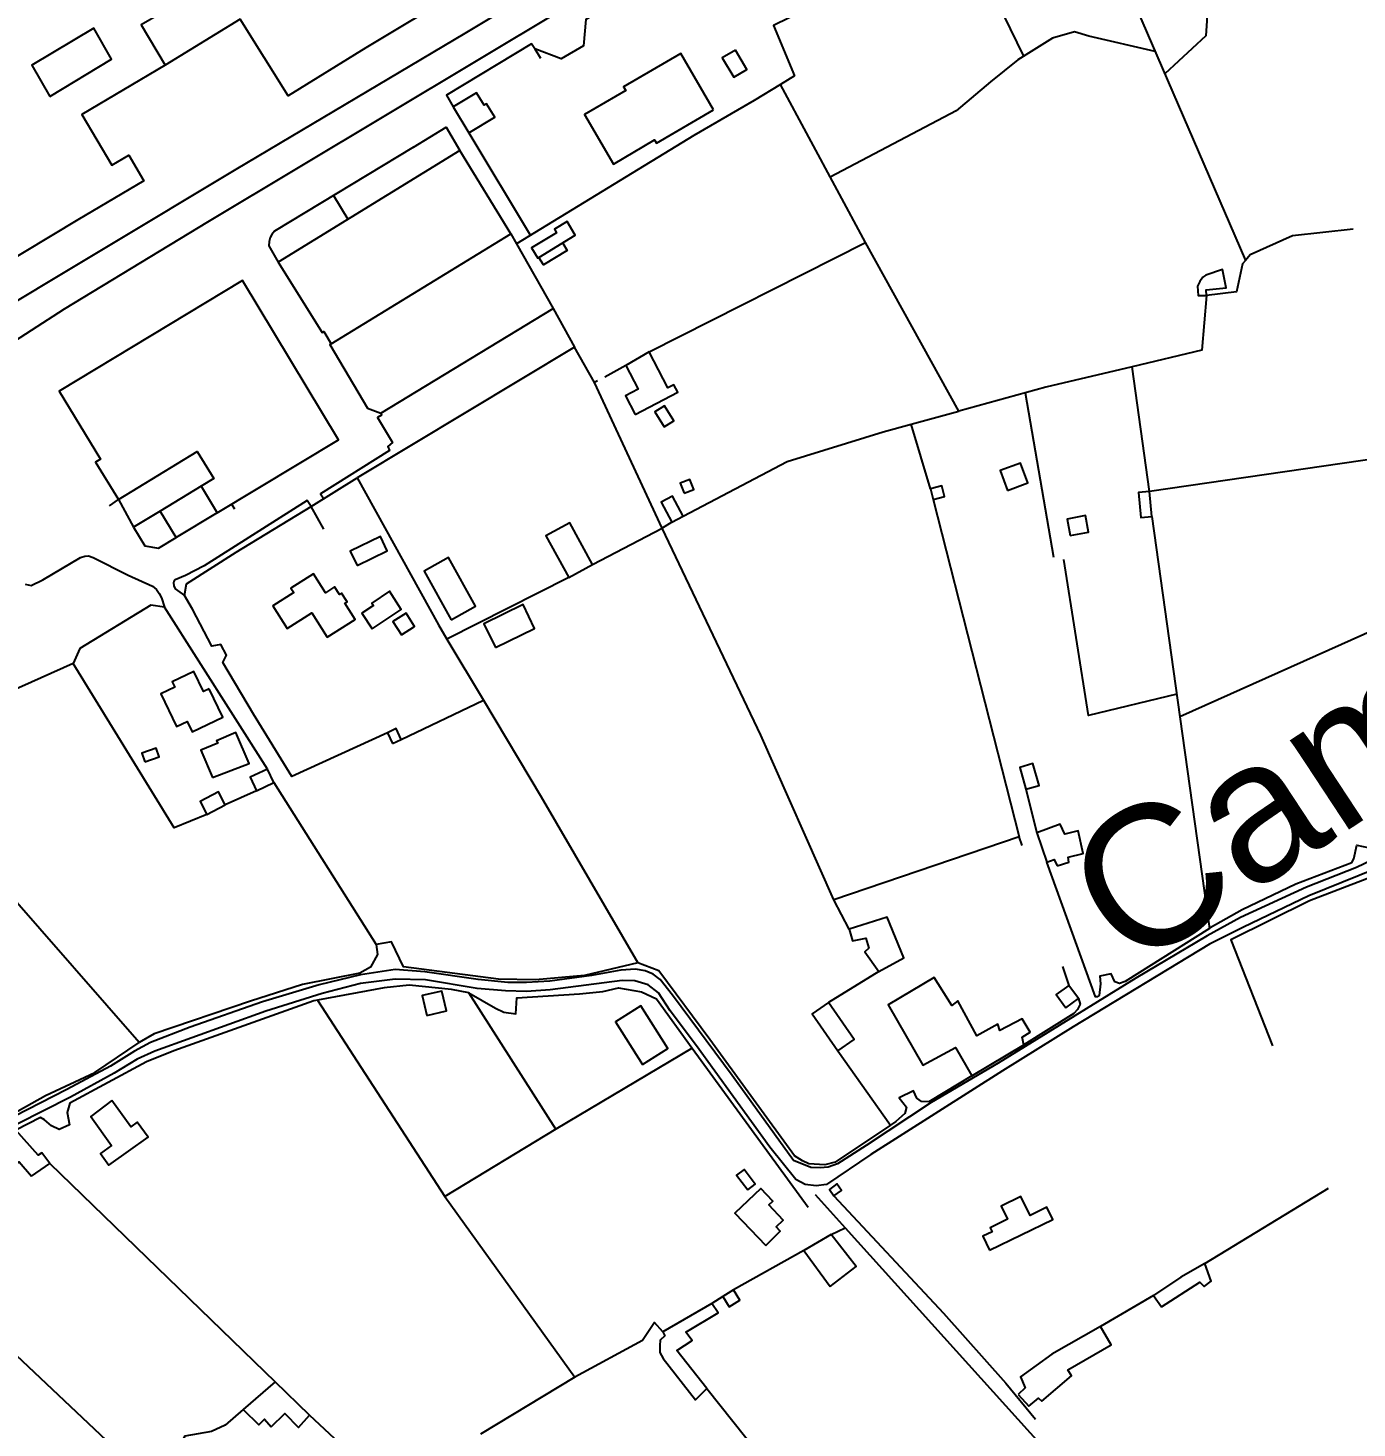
# Model space of a CAD drawing. Header units: millimetres. Extents: x 487814 to 495125, y 4392873 to 4398925.
# Drawn here: x 493484.1 to 493859.3, y 4397325.6 to 4397720.8 of the extents above; entities that cross this region are included whole.
import ezdxf

# ---------------------------------------------------------------- set-up
doc = ezdxf.new("R2010")
doc.units = ezdxf.units.MM
doc.layers.add('Cartografia_Base', color=8, linetype='Continuous')
doc.layers.add('Texto_Cartografia_Territorial', color=7, linetype='Continuous')
doc.styles.get("Standard").update_dxf_attribs({"font": 'arial.ttf'})

msp = doc.modelspace()

# ---------------------------------------------------------------- linework, layer by layer
at = {"layer": 'Cartografia_Base'}
for p, q in [((493795, 4397731.02, 112.61), (493827.81, 4397655.21, 109.58)), ((493700.49, 4397707.29, 114.32), (493696.52, 4397704.87, 113.18)), ((493720.52, 4397660.27, 111.85), (493696.52, 4397704.87, 113.18)), ((493608.57, 4397691.25, 114.32), (493625.92, 4397662.24, 114.32)), ((493570.34, 4397673.51, 114.69), (493574.36, 4397666.81, 114.69)), ((493620.39, 4397662.71, 116.22), (493622.01, 4397659.83, 111.4)), ((493622.01, 4397659.83, 111.4), (493632.3, 4397641.58, 114.1)), ((493659.48, 4397629.35, 112.54), (493720.52, 4397660.27, 111.85)), ((493746.88, 4397612.67, 110.75), (493720.52, 4397660.27, 111.85)), ((493632.3, 4397641.58, 114.1), (493638.41, 4397630.74, 112.12)), ((493638.41, 4397630.74, 112.12), (493577.03, 4397593.84, 113.94)), ((493644.04, 4397620.77, 112.02), (493638.41, 4397630.74, 112.12)), ((493652.82, 4397625.52, 112.54), (493646.91, 4397622.21, 112.61)), ((493644.9, 4397621.2, 112.2), (493644.04, 4397620.77, 112.02)), ((493663.12, 4397579.6, 111.17), (493644.04, 4397620.77, 112.02)), ((493765.58, 4397617.78, 109.65), (493773.59, 4397571.37, 107.83)), ((493733.45, 4397609, 110.75), (493746.88, 4397612.67, 110.75)), ((493738.87, 4397590.72, 110.18), (493733.45, 4397609, 110.75)), ((493564.03, 4397585.7, 113.94), (493577.03, 4397593.84, 113.94)), ((493532.95, 4397591.42, 119.59), (493521.4, 4397584.36, 117.76)), ((493541.52, 4397586.34, 113.03), (493542.34, 4397585.02, 113.03)), ((493567.6, 4397579.32, 113.74), (493564.03, 4397585.7, 113.94)), ((493739.64, 4397587.71, 110.18), (493763.91, 4397492.48, 108.85)), ((493537.47, 4397583.9, 112.97), (493525.93, 4397576.94, 118.62)), ((493665.84, 4397581.27, 111.85), (493663.12, 4397579.6, 111.17)), ((493801.42, 4397582.9, 110.18), (493809.28, 4397526.37, 107.4)), ((493643.48, 4397569.36, 111.66), (493663.12, 4397579.6, 111.17)), ((493636.76, 4397565.67, 112.2), (493602.34, 4397548.27, 112.63)), ((493526.32, 4397561.99, 111.98), (493528.26, 4397560.6, 113.94)), ((493602.34, 4397548.27, 112.63), (493612.67, 4397531.03, 112)), ((493589.46, 4397519.97, 112.88), (493612.67, 4397531.03, 112)), ((493548.58, 4397505.48, 110.15), (493539.77, 4397501.47, 110.79)), ((493553.48, 4397507.8, 110.45), (493582.39, 4397462.11, 109.04)), ((493765.84, 4397505.9, 108.09), (493768.86, 4397493.63, 108.44)), ((493763.91, 4397492.48, 108.85), (493711.62, 4397474.66, 110.49)), ((493764.72, 4397490.04, 108.87), (493763.91, 4397492.48, 108.85)), ((493515.43, 4397434.37, 109.77), (493478.29, 4397476.95, 110.64)), ((493715.88, 4397466.38, 110.15), (493711.62, 4397474.66, 110.49)), ((493724.34, 4397454.41, 110.98), (493710.12, 4397445.68, 111.36)), ((493776.15, 4397455.87, 109.12), (493777.95, 4397450.51, 109.16)), ((493671.57, 4397432.82, 108.04), (493704.31, 4397387.87, 109.63)), ((493712.75, 4397432.02, 110.87), (493727.56, 4397411.1, 110.75)), ((493633.12, 4397409.89, 108.08), (493601.78, 4397390.93, 107.45)), ((493490.22, 4397400.25, 109.27), (493553.85, 4397338.59, 109.54)), ((493601.78, 4397390.93, 107.45), (493638.42, 4397339.94, 106.99)), ((493706.33, 4397391.49, 109.07), (493714.83, 4397382.12, 109.03)), ((493816.3, 4397371.97, 106.58), (493851.28, 4397393.3, 105.17)), ((493710.88, 4397380.16, 110.45), (493714.83, 4397382.12, 109.03)), ((493714.83, 4397382.12, 109.03), (493793.88, 4397294.5, 104.61)), ((493703.09, 4397375.68, 110.41), (493683.27, 4397364.53, 109.77)), ((493801.84, 4397363, 106.39), (493786.87, 4397354.26, 107.45)), ((493680.29, 4397362.65, 109.77), (493677.16, 4397360.72, 109.8)), ((493638.42, 4397339.94, 106.99), (493611.79, 4397323.84, 106.65)), ((493675.73, 4397336.72, 108.4), (493690.37, 4397318.23, 108.59))]:
    msp.add_line(p, q, dxfattribs=at)
for points in [[(493810.99, 4397829.27, 114.44), (493819.66, 4397816.1, 114.13), (493818.72, 4397750.08, 111.97), (493816.64, 4397718.56, 111.21), (493805.02, 4397707.87, 111.21)], [(493684.28, 4397782.31, 114.53), (493686.13, 4397779.2, 114.4), (493579.43, 4397715.22, 114.4), (493557.48, 4397701.65, 117.77), (493544.01, 4397723.3, 115.26)], [(493700.79, 4397775.27, 114.7), (493607.38, 4397719.3, 115), (493542.74, 4397680.86, 114.98), (493392.78, 4397590.85, 113.83), (493388, 4397584.96, 112.42), (493370.7, 4397567.31, 112.45), (493350.97, 4397548.11, 112.45), (493338.49, 4397534.98, 112.45), (493334.56, 4397531.14, 111.84), (493331.36, 4397527.51, 111.84), (493330.88, 4397526.55, 111.84), (493319.39, 4397512.93, 111.26), (493312.33, 4397503.88, 111.27), (493307.45, 4397495.92, 110.97), (493303.44, 4397489.99, 110.97), (493292.87, 4397472.1, 110.88), (493283.32, 4397457.46, 110.67), (493266.11, 4397426.95, 109.86)], [(493544.01, 4397723.3, 115.26), (493522.8, 4397710.36, 116.16), (493499.24, 4397696.43, 116.16), (493507.72, 4397682.07, 116.16), (493512.51, 4397684.9, 115.81), (493516.77, 4397677.7, 115), (493498.11, 4397666.67, 115), (493452.12, 4397638.97, 115), (493438.18, 4397663.22, 118.03), (493384.85, 4397753.24, 119.03)], [(493765.23, 4397712.88, 111.29), (493748.22, 4397747.88, 113.21), (493694.51, 4397721.55, 111.81), (493700.49, 4397707.29, 111.11)], [(493679.76, 4397746.03, 113.32), (493641.55, 4397723.24, 113.32), (493640.91, 4397715.75, 114.51), (493634.64, 4397712.09, 114.51), (493627.21, 4397714.93, 114.51), (493628.79, 4397712.31, 114.42)], [(493294.3, 4397441.96, 110.39), (493305.77, 4397462.03, 110.39), (493318.85, 4397478.39, 110.62), (493330.98, 4397492.78, 110.62), (493346.73, 4397510.4, 110.81), (493365.53, 4397531.26, 111.25), (493386.91, 4397554.2, 111.84), (493403.82, 4397571, 112.29), (493413.07, 4397579.91, 112.43), (493420.37, 4397586.72, 112.69), (493432.22, 4397597.1, 113.23), (493448.02, 4397609.78, 113.39), (493467.86, 4397624.28, 113.87), (493475.65, 4397629.52, 113.96), (493494.35, 4397641.5, 114.14), (493534.8, 4397666.08, 114.82), (493660.91, 4397741.77, 113.75)], [(493521.58, 4397724.92, 115.35), (493516.01, 4397721.71, 115.45), (493522.8, 4397710.36, 115.45)], [(493490.19, 4397701.44, 114.91), (493507.65, 4397711.97, 115.36), (493502.68, 4397720.76, 115.21), (493485.13, 4397710.32, 115.45), (493490.19, 4397701.44, 114.91)], [(493802.31, 4397714.15, 112.69), (493783.63, 4397718.54, 113.18), (493779.54, 4397719.72, 113.22), (493773.3, 4397717.94, 113.41), (493763.54, 4397711.82, 113.3), (493755.8, 4397705.58, 113.15), (493746.1, 4397697.41, 112.61), (493710.6, 4397678.72, 111.93)], [(493627.21, 4397714.93, 114.51), (493626.21, 4397716.38, 114.51), (493602.26, 4397701.82, 114.09), (493604.14, 4397698.58, 114.09)], [(493677.65, 4397697.74, 111.5), (493668.35, 4397713.63, 112.37), (493652.24, 4397704.2, 112.74), (493652.82, 4397703.2, 112.69), (493641.19, 4397696.39, 112.96), (493649.38, 4397682.41, 112.23), (493661, 4397689.21, 111.94), (493661.54, 4397688.31, 111.89), (493677.65, 4397697.74, 111.5)], [(493683.83, 4397714.55, 111.89), (493680.08, 4397712.39, 111.94), (493683.35, 4397706.92, 111.64), (493687.02, 4397709.13, 111.59), (493683.83, 4397714.55, 111.89)], [(493696.52, 4397704.87, 113.18), (493689.07, 4397700.35, 114.32), (493672.08, 4397690.44, 113.66), (493622.01, 4397659.83, 111.4)], [(493608.57, 4397691.25, 114.23), (493615.85, 4397695.64, 113.68), (493613.56, 4397699.43, 113.92), (493612.82, 4397698.98, 113.98), (493610.69, 4397702.54, 113.92), (493604.14, 4397698.58, 114.43), (493608.57, 4397691.25, 114.23)], [(493592.94, 4397687.19, 115.51), (493602.12, 4397692.85, 115.61), (493606.02, 4397686.19, 115.06)], [(493592.94, 4397687.19, 115.51), (493553.67, 4397663.42, 115.51), (493552.91, 4397662.55, 115.32), (493552.41, 4397661.62, 115.14), (493552.12, 4397660.51, 114.95), (493552.1, 4397659.31, 114.75), (493554.74, 4397654.69, 114.62)], [(493569.69, 4397631.68, 114.18), (493620.39, 4397662.71, 112.6), (493606.02, 4397686.19, 114.36), (493554.74, 4397654.69, 114.91), (493567.13, 4397634.83, 114.27), (493567.55, 4397635.11, 114.29), (493569.69, 4397631.68, 114.18)], [(493628.31, 4397656, 111.98), (493638.59, 4397662.34, 111.93), (493636.3, 4397666.15, 112.14), (493632.68, 4397663.97, 112.17), (493633.26, 4397662.99, 112.11), (493626.24, 4397658.77, 112.16), (493628.02, 4397655.83, 111.98), (493628.31, 4397656, 111.98)], [(493858.2, 4397664.05, 110.6), (493841.12, 4397662.14, 111.06), (493829.13, 4397656.8, 111.06), (493827.81, 4397655.21, 109.58)], [(493635.04, 4397660.05, 114.18), (493636.29, 4397657.96, 114.18), (493629.57, 4397653.92, 114.18), (493628.31, 4397656, 111.98)], [(493827.81, 4397655.21, 109.58), (493826.98, 4397654.22, 111.06), (493825.29, 4397646.29, 111.09), (493816.8, 4397645.32, 111.09), (493815.46, 4397629.86, 110.71), (493795.81, 4397625.18, 110.73)], [(493816.8, 4397645.32, 111.8), (493816.7, 4397646.93, 111.8), (493822.37, 4397647.45, 111.8), (493821.3, 4397652.63, 111.8), (493816.58, 4397651.05, 111.8), (493815.73, 4397650.47, 111.8), (493814.89, 4397649.21, 111.8), (493814.31, 4397647.95, 111.8), (493814.43, 4397645.33, 111.8), (493816.8, 4397645.32, 111.8)], [(493537.47, 4397583.9, 113.73), (493571.71, 4397604.55, 113.98), (493544.6, 4397649.5, 114.78), (493492.84, 4397618.28, 114.5), (493504.52, 4397599.05, 114.43), (493503.15, 4397598.22, 114.54), (493509.6, 4397587.67, 112.73), (493531.87, 4397601.27, 113.57), (493536.55, 4397593.62, 113.29), (493532.95, 4397591.42, 113.25), (493537.47, 4397583.9, 113.73)], [(493569.69, 4397631.68, 117.69), (493569.26, 4397631.42, 117.69), (493579.93, 4397613.5, 114.85), (493583.71, 4397612.04, 114.14), (493632.3, 4397641.58, 114.1)], [(493655.45, 4397611.73, 110.23), (493667.51, 4397618.02, 109.76), (493666.42, 4397620.11, 109.77), (493664.76, 4397619.24, 109.82), (493659.48, 4397629.35, 110.11), (493652.82, 4397625.52, 110.26), (493656.32, 4397618.82, 110.1), (493652.73, 4397616.94, 110.33), (493655.45, 4397611.73, 110.23)], [(493795.81, 4397625.18, 110.73), (493771.43, 4397619.38, 110.75), (493746.88, 4397612.67, 110.75)], [(493871.97, 4397570.95, 107.57), (493867.19, 4397571.04, 107.58), (493866.1, 4397599.45, 109.03), (493800.73, 4397589.96, 109.42), (493795.81, 4397625.18, 110.73)], [(493583.71, 4397612.04, 113.83), (493583.92, 4397611.47, 113.74), (493582.76, 4397610.85, 113.46), (493587.01, 4397603.82, 113.37), (493585.64, 4397602.63, 113.37), (493586.1, 4397601.49, 113.37), (493566.68, 4397589.34, 114.25), (493567.57, 4397587.92, 114.25)], [(493663.64, 4397608.22, 112.96), (493666.39, 4397609.93, 112.96), (493663.78, 4397614.12, 112.96), (493661.03, 4397612.41, 112.96), (493663.64, 4397608.22, 112.96)], [(493669.06, 4397582.98, 111.36), (493698.37, 4397598.41, 110.41), (493725.55, 4397606.84, 110.75), (493733.45, 4397609, 110.75)], [(493760.64, 4397590.28, 111.23), (493766.35, 4397592.41, 111.23), (493764.28, 4397597.97, 111.23), (493758.57, 4397595.84, 111.23), (493760.64, 4397590.28, 111.23)], [(493577.03, 4397593.84, 113.94), (493599.94, 4397552.27, 112.77), (493602.34, 4397548.27, 112.63)], [(493669.29, 4397589.45, 112.57), (493672.04, 4397590.54, 112.57), (493670.93, 4397593.36, 112.57), (493668.18, 4397592.27, 112.57), (493669.29, 4397589.45, 112.57)], [(493665.84, 4397581.27, 113.63), (493669.06, 4397582.98, 113.63), (493666.02, 4397588.68, 113.63), (493662.8, 4397586.97, 113.63), (493665.84, 4397581.27, 113.63)], [(493739.64, 4397587.71, 112.07), (493742.88, 4397588.54, 112.07), (493742.11, 4397591.55, 112.07), (493738.87, 4397590.72, 112.07), (493739.64, 4397587.71, 112.07)], [(493800.73, 4397589.96, 111.88), (493797.59, 4397589.65, 111.88), (493798.29, 4397582.59, 111.88), (493801.42, 4397582.9, 111.88), (493800.73, 4397589.96, 111.88)], [(493507.04, 4397585.9, 112.73), (493509.6, 4397587.67, 112.73), (493513.87, 4397579.84, 112.71)], [(493520.93, 4397573.93, 112.59), (493525.93, 4397576.94, 112.89), (493521.4, 4397584.36, 112.99), (493513.87, 4397579.84, 112.58), (493517.04, 4397574.58, 112.49), (493520.93, 4397573.93, 112.59)], [(493564.03, 4397585.7, 114.25), (493562.84, 4397587.43, 114.25), (493533.85, 4397569, 111.98), (493528.53, 4397566.26, 111.98), (493525.65, 4397564.98, 111.98), (493525.28, 4397564.56, 111.98), (493525.17, 4397564.17, 111.98), (493525.22, 4397563.36, 111.98), (493525.61, 4397562.52, 111.98), (493526.32, 4397561.99, 111.98)], [(493528.26, 4397560.6, 113.94), (493528.79, 4397563.87, 113.94), (493542.86, 4397572.82, 113.94), (493564.03, 4397585.7, 113.94)], [(493636.76, 4397565.67, 110.01), (493643.48, 4397569.36, 110.04), (493637.04, 4397581.09, 110.82), (493630.32, 4397577.4, 110.8), (493636.76, 4397565.67, 110.01)], [(493778.36, 4397577.51, 111.42), (493783.53, 4397578.51, 111.42), (493782.62, 4397583.19, 111.42), (493777.46, 4397582.19, 111.42), (493778.36, 4397577.51, 111.42)], [(493577.03, 4397569.05, 114.59), (493585.52, 4397573.17, 114.59), (493583.56, 4397577.22, 114.59), (493575.07, 4397573.1, 114.59), (493577.03, 4397569.05, 114.59)], [(493711.62, 4397474.66, 110.49), (493691.02, 4397521.2, 109.27), (493663.12, 4397579.6, 111.17)], [(493871.97, 4397570.95, 107.57), (493871.97, 4397554.37, 108.36), (493809.28, 4397526.37, 107.4), (493817.67, 4397466.58, 106.58), (493817.83, 4397466.88, 106.96), (493826.91, 4397471.93, 106.96), (493842.01, 4397479.2, 107.56), (493857.82, 4397485.26, 107.79), (493858.4, 4397486.26, 107.79), (493859.24, 4397490.11, 107.79), (493862.84, 4397489.32, 107.79), (493864.36, 4397487.36, 107.83), (493874.73, 4397491.65, 108.25), (493878.4, 4397495.37, 108.63), (493883.88, 4397502.95, 109.01), (493888.97, 4397509, 109.31), (493893.76, 4397511.92, 108.69), (493902.51, 4397516.37, 108.73), (493900.19, 4397537.07, 108.64), (493897.06, 4397569.61, 108.93), (493895.64, 4397575.18, 108.91), (493893.82, 4397576.08, 108.52), (493871.97, 4397570.95, 107.57)], [(493483.26, 4397563.83, 112.59), (493484.94, 4397563.41, 112.58), (493488.27, 4397564.98, 112.58), (493498.87, 4397571.32, 112.67), (493500.11, 4397571.73, 112.67), (493501.14, 4397571.78, 112.64), (493502.43, 4397571.35, 112.59), (493512.39, 4397566.32, 112.36), (493519.22, 4397563.24, 112.19), (493520.32, 4397562.32, 112.18), (493521.11, 4397561.13, 112.24), (493521.73, 4397559.95, 112.23), (493522.65, 4397557.33, 112.21)], [(493603.54, 4397553.71, 110.62), (493610.44, 4397557.56, 110.43), (493602.78, 4397571.31, 111.62), (493595.88, 4397567.46, 111.7), (493603.54, 4397553.71, 110.62)], [(493808.39, 4397532.77, 107.49), (493783.54, 4397526.69, 107.41), (493776.51, 4397570.76, 108.13)], [(493568.57, 4397548.83, 111.92), (493576.4, 4397553.78, 112.11), (493573.55, 4397558.44, 112.49), (493574.14, 4397558.82, 112.48), (493572.59, 4397561.28, 112.68), (493571.98, 4397560.89, 112.68), (493570.63, 4397563.02, 112.81), (493568.02, 4397561.37, 112.66), (493564.64, 4397566.71, 112.92), (493558.29, 4397562.69, 112.56), (493559.11, 4397561.4, 112.5), (493553.22, 4397557.67, 112.11), (493557.25, 4397551.29, 111.86), (493564.23, 4397555.7, 112.25), (493568.57, 4397548.83, 111.92)], [(493585.55, 4397521.84, 113.03), (493558.6, 4397509.52, 111.7), (493547.76, 4397527.1, 111.36), (493539.06, 4397541.64, 111.79), (493540.12, 4397543.72, 112.4), (493538.5, 4397546.74, 112.61), (493536.01, 4397546.3, 112.63), (493530.5, 4397556.72, 113.94), (493528.26, 4397560.6, 113.94)], [(493581.23, 4397551.2, 111.72), (493589.44, 4397556.67, 111.53), (493586.18, 4397561.79, 111.96), (493581.16, 4397558.45, 112.07), (493581.6, 4397557.78, 112.02), (493578.31, 4397555.59, 112.09), (493581.23, 4397551.2, 111.72)], [(493551.67, 4397511.61, 111.24), (493522.65, 4397557.33, 112.47), (493518.74, 4397557.87, 112.47), (493498.67, 4397545.62, 112.47), (493496.81, 4397541.4, 111.59)], [(493616.06, 4397545.88, 110), (493627.12, 4397551.28, 109.92), (493623.83, 4397558.03, 110), (493612.77, 4397552.63, 110.01), (493616.06, 4397545.88, 110)], [(493589.48, 4397549.51, 113.98), (493593.2, 4397551.89, 113.98), (493590.8, 4397555.64, 113.98), (493587.08, 4397553.26, 113.98), (493589.48, 4397549.51, 113.98)], [(493496.81, 4397541.4, 111.59), (493478.75, 4397533.35, 111.02), (493477.57, 4397533.57, 111.2), (493467.81, 4397528.73, 111.11), (493452.48, 4397520.22, 112.8)], [(493534.58, 4397498.77, 110.07), (493525.37, 4397495.01, 109.92), (493496.81, 4397541.4, 111.59)], [(493535.23, 4397534.2, 110.19), (493533.65, 4397533.45, 110.06), (493530.91, 4397539.18, 110.5), (493524.77, 4397536.24, 109.99), (493525.5, 4397534.71, 109.96), (493521.56, 4397532.83, 109.87), (493525.97, 4397523.62, 109.68), (493529, 4397525.07, 109.76), (493530.4, 4397522.13, 109.73), (493539.03, 4397526.26, 109.98), (493535.23, 4397534.2, 110.19)], [(493612.67, 4397531.03, 112), (493629, 4397503.77, 111.02), (493656.29, 4397456.93, 109.58)], [(493536.18, 4397509.22, 109.58), (493546.49, 4397513.18, 109.85), (493542.76, 4397521.92, 109.97), (493537.33, 4397519.6, 109.81), (493537.63, 4397518.9, 109.81), (493532.91, 4397516.89, 109.67), (493536.18, 4397509.22, 109.58)], [(493587.01, 4397518.8, 113.59), (493589.46, 4397519.97, 113.59), (493588, 4397523.02, 113.59), (493585.55, 4397521.84, 113.59), (493587.01, 4397518.8, 113.59)], [(493517.09, 4397513.66, 113.29), (493521.1, 4397515.08, 113.29), (493520.24, 4397517.52, 113.29), (493516.23, 4397516.1, 113.29), (493517.09, 4397513.66, 113.29)], [(493765.84, 4397505.9, 110.16), (493769.57, 4397506.96, 110.16), (493767.81, 4397513.14, 110.16), (493764.09, 4397512.08, 110.16), (493765.84, 4397505.9, 110.16)], [(493551.67, 4397511.61, 112.04), (493546.77, 4397509.29, 112.04), (493548.58, 4397505.48, 112.04), (493553.48, 4397507.8, 112.04), (493551.67, 4397511.61, 112.04)], [(493534.58, 4397498.77, 112.42), (493539.77, 4397501.47, 112.42), (493537.85, 4397505.16, 112.42), (493532.66, 4397502.46, 112.42), (493534.58, 4397498.77, 112.42)], [(493774.67, 4397484.23, 106.17), (493777.91, 4397485.32, 106.04), (493777.71, 4397486.68, 106.03), (493781.97, 4397487.74, 105.9), (493780.58, 4397494.16, 105.88), (493776.81, 4397493.18, 105.99), (493775.52, 4397496, 106), (493768.86, 4397493.63, 106.25), (493771.7, 4397485.28, 106.26), (493773.76, 4397486.1, 106.18), (493774.67, 4397484.23, 106.17)], [(493873.41, 4397490.55, 106.1), (493859.14, 4397483.79, 105.66), (493845.03, 4397478.27, 105.08), (493826.42, 4397469.68, 104.92), (493816.97, 4397464.56, 105.18), (493796.87, 4397452.53, 105.82), (493757.98, 4397428.56, 107.97), (493739.08, 4397417.49, 108.88), (493720.73, 4397405.29, 108.28), (493712.64, 4397400.18, 108.24), (493709.96, 4397399.23, 108.23), (493707.72, 4397399.04, 108.23), (493705.07, 4397399.09, 108.23), (493700.21, 4397401.11, 108.41), (493682.87, 4397425.05, 107.81), (493666, 4397447.74, 107.78), (493662.55, 4397452.2, 107.72), (493660.55, 4397453.7, 107.73), (493658.3, 4397454.61, 107.71), (493655.62, 4397455.14, 107.7), (493651.42, 4397454.82, 107.71), (493643.18, 4397453.33, 107.79), (493631.38, 4397451.68, 108), (493624.8, 4397451.38, 108.07), (493619.53, 4397451.36, 108.08), (493611.18, 4397452.2, 107.85), (493596.13, 4397454.36, 107.83), (493587.73, 4397455, 107.87), (493577.96, 4397453.53, 107.72), (493566.25, 4397450.69, 107.67), (493550.3, 4397445.87, 107.78), (493529.83, 4397438.71, 107.81), (493518.64, 4397434.37, 107.91), (493514.17, 4397431.97, 108.02), (493507.32, 4397427.74, 108.02), (493494.99, 4397421.17, 108.34), (493480.17, 4397413.55, 108.67)], [(493874.16, 4397487.3, 106.3), (493845.68, 4397475.8, 105.03), (493827.28, 4397466.98, 104.89), (493817.7, 4397462.17, 104.89), (493779.17, 4397438.78, 106.38), (493759.2, 4397426.4, 107.86), (493722.05, 4397402.74, 108.4), (493709.48, 4397394.32, 108.38), (493706.62, 4397393.94, 108.38), (493703.46, 4397394.27, 108.38), (493700.87, 4397395.73, 108.38), (493693.51, 4397404.87, 108.08), (493672.84, 4397433.45, 107.66), (493665.34, 4397443.37, 108.05), (493662.04, 4397448.4, 107.95), (493659.12, 4397450.69, 107.96), (493655.43, 4397451.82, 107.95), (493651.8, 4397451.92, 107.98), (493631.49, 4397449.28, 108.2), (493624.82, 4397448.84, 108.2), (493618.87, 4397448.96, 108.2), (493610.92, 4397449.69, 108.24), (493596.3, 4397452.11, 107.92), (493587.7, 4397452.24, 107.92), (493577.95, 4397451.09, 107.91), (493567.1, 4397448.26, 107.39), (493551.24, 4397443.26, 107.37), (493519.85, 4397431.99, 107.78), (493514.88, 4397429.72, 107.93), (493508.35, 4397425.72, 108.25), (493496.06, 4397418.97, 108.49), (493480.97, 4397411.39, 108.58)], [(493877.71, 4397486.87, 108.22), (493870.17, 4397483.68, 107.34), (493845.92, 4397474.36, 106.2), (493823.68, 4397463.37, 106.27), (493835.46, 4397433.45, 105.17)], [(493817.67, 4397466.58, 106.58), (493793.85, 4397451.62, 107.07), (493792.21, 4397451.07, 107.75), (493790.91, 4397451.51, 107.71), (493789.92, 4397453.83, 107.71), (493786.67, 4397453.09, 107.71), (493786.92, 4397450.98, 107.71), (493786.47, 4397447.65, 107.71), (493785.96, 4397447.29, 107.71), (493785.47, 4397447.3, 107.75), (493771.7, 4397485.28, 108.06)], [(493724.34, 4397454.41, 108.11), (493731.39, 4397458.26, 108.08), (493726.64, 4397469.82, 107.93), (493715.88, 4397466.38, 107.79), (493716.83, 4397463.13, 107.85), (493720.62, 4397463.9, 107.91), (493721.46, 4397461.02, 107.96), (493720.32, 4397460.03, 107.96), (493724.34, 4397454.41, 108.11)], [(493582.39, 4397462.11, 109.04), (493582.71, 4397459.22, 110.11), (493580.74, 4397455.69, 110.11), (493577.8, 4397453.98, 110.11), (493561.56, 4397450.73, 110.03), (493546.87, 4397446.04, 109.61), (493519.68, 4397436.83, 109.61), (493515.43, 4397434.37, 109.77)], [(493656.29, 4397456.93, 109.58), (493641.16, 4397453.29, 109.5), (493627.35, 4397452.06, 109.5), (493616.93, 4397452.29, 109.46), (493590.13, 4397455.79, 109.73), (493586.71, 4397462.85, 109.65), (493582.39, 4397462.11, 109.04)], [(493727.56, 4397411.1, 110.75), (493711.93, 4397400.57, 109.96), (493709.04, 4397399.82, 109.92), (493704.49, 4397400.14, 109.92), (493702.77, 4397400.99, 109.8), (493700.53, 4397402.4, 109.8), (493676.58, 4397435.26, 109.73), (493662.16, 4397454.59, 109.61), (493656.29, 4397456.93, 109.58)], [(493633.12, 4397409.89, 108.08), (493608.55, 4397448.43, 109.69), (493603.61, 4397449.34, 109.61), (493591.71, 4397450.61, 109.42), (493584.6, 4397449.85, 109.39), (493565.82, 4397446.39, 109.13), (493601.78, 4397390.93, 107.45)], [(493750.56, 4397424.97, 108.31), (493765.22, 4397433.73, 107.47), (493764.77, 4397435.87, 107.42), (493767.03, 4397437.36, 107.27), (493764.79, 4397441.09, 107.25), (493758.45, 4397437.81, 107.64), (493757.91, 4397439.61, 107.61), (493752.01, 4397436.29, 107.97), (493746.59, 4397446.16, 107.89), (493744.88, 4397444.83, 107.98), (493739.93, 4397452.73, 107.94), (493726.9, 4397445.06, 108.28), (493736.7, 4397427.97, 108.69), (493745.95, 4397432.97, 108.25), (493750.56, 4397424.97, 108.31)], [(493777.06, 4397444.2, 111.31), (493780.64, 4397446.79, 111.31), (493777.95, 4397450.51, 111.31), (493774.37, 4397447.92, 111.31), (493777.06, 4397444.2, 111.31)], [(493565.82, 4397446.39, 109.13), (493564.76, 4397446.19, 109.12), (493525.22, 4397432.03, 110.41), (493517.48, 4397428.93, 110.75), (493495.85, 4397417.28, 109.96), (493495.08, 4397414.63, 109.96), (493495.76, 4397411.2, 109.8), (493492.83, 4397409.85, 109.58), (493490.67, 4397410.92, 109.69), (493488.77, 4397412.55, 109.84), (493487.6, 4397413.2, 109.84), (493480.63, 4397409.61, 109.84)], [(493596.67, 4397442.05, 107.56), (493602.18, 4397443.34, 107.72), (493600.87, 4397448.92, 107.92), (493595.36, 4397447.63, 107.76), (493596.67, 4397442.05, 107.56)], [(493633.12, 4397409.89, 108.08), (493608.55, 4397448.43, 109.69), (493616.06, 4397444.06, 109.92), (493618.44, 4397442.94, 109.96), (493621.8, 4397442.49, 110.34), (493622.08, 4397447.02, 110.34), (493639.81, 4397448.1, 110.3), (493646.4, 4397448.8, 110.26), (493650.78, 4397449.84, 110.22), (493657.26, 4397448.69, 110.26), (493661.49, 4397446.77, 110.26), (493671.57, 4397432.82, 108.04), (493633.12, 4397409.89, 108.08)], [(493780.64, 4397446.79, 109.35), (493781.17, 4397445.2, 109.54), (493780.38, 4397443.74, 109.54), (493779.38, 4397442.61, 109.54), (493765.22, 4397433.73, 109.54)], [(493437.28, 4397443.93, 110.74), (493442.25, 4397433.45, 110.38), (493441.54, 4397433.09, 110.32), (493453.65, 4397406.37, 110.32), (493454.63, 4397404.63, 110.34), (493457.2, 4397401.61, 110.34), (493489.01, 4397419.43, 110.11), (493502.97, 4397425.89, 110.6), (493515.43, 4397434.37, 109.77)], [(493657.54, 4397428.22, 107.4), (493664.7, 4397432.75, 107.61), (493657.09, 4397444.79, 108.04), (493649.92, 4397440.26, 107.88), (493657.54, 4397428.22, 107.4)], [(493712.75, 4397432.02, 108.22), (493717.36, 4397435.21, 108.26), (493710.12, 4397445.68, 107.99), (493705.51, 4397442.49, 107.95), (493712.75, 4397432.02, 108.22)], [(493750.56, 4397424.97, 110.79), (493738.43, 4397417.62, 110.83), (493736.34, 4397417.7, 110.83), (493735.05, 4397418.65, 110.83), (493734.04, 4397420.71, 110.83), (493730.07, 4397418.79, 110.83), (493732.12, 4397416.15, 110.83), (493731.64, 4397414.35, 110.83), (493729.09, 4397412.12, 110.83), (493727.56, 4397411.1, 110.75)], [(493507.77, 4397418, 108.17), (493501.82, 4397413.54, 108.27), (493507.68, 4397405.36, 108.01), (493504.49, 4397403.07, 108.06), (493506.86, 4397399.77, 107.96), (493517.95, 4397407.72, 107.68), (493514.92, 4397411.95, 107.85), (493513.06, 4397410.62, 107.93), (493507.77, 4397418, 108.17)], [(493485.07, 4397396.71, 108.18), (493490.22, 4397400.25, 108.18), (493488, 4397403.29, 108.28), (493486.95, 4397402.63, 108.28), (493480.63, 4397409.61, 108.55), (493472.63, 4397404.92, 108.97), (493477.85, 4397398.33, 108.44), (493481.55, 4397400.71, 108.33), (493485.07, 4397396.71, 108.18)], [(493687.3, 4397392.76, 109.67), (493689.41, 4397394.36, 109.67), (493686.24, 4397398.55, 109.67), (493684.13, 4397396.95, 109.67), (493687.3, 4397392.76, 109.67)], [(493692.43, 4397377.06, 106.98), (493696.48, 4397381.13, 107.27), (493695.34, 4397382.32, 107.29), (493697.33, 4397384.22, 107.42), (493693.19, 4397388.55, 107.44), (493694.34, 4397389.65, 107.52), (493690.96, 4397393.2, 107.54), (493683.67, 4397386.23, 107.01), (493692.43, 4397377.06, 106.98)], [(493711.63, 4397391.12, 114.45), (493713.77, 4397392.64, 114.45), (493712.48, 4397394.46, 114.45), (493710.34, 4397392.94, 114.45), (493711.63, 4397391.12, 114.45)], [(493711.63, 4397391.12, 108.6), (493742.59, 4397358.01, 106.85), (493760.14, 4397338.19, 105.91), (493768.55, 4397328.03, 106.41)], [(493755.58, 4397375.74, 106.52), (493773.39, 4397384.46, 105.59), (493771.74, 4397387.88, 105.82), (493767.01, 4397385.56, 105.95), (493764.41, 4397390.88, 106.25), (493758.84, 4397388.16, 106.4), (493760.62, 4397384.53, 106.31), (493755.7, 4397382.12, 106.54), (493756.26, 4397380.97, 106.51), (493753.64, 4397379.69, 106.64), (493755.58, 4397375.74, 106.52)], [(493527.95, 4397314.9, 107.08), (493519.8, 4397309.2, 107.29), (493438.51, 4397385.89, 110.02), (493434.66, 4397383.96, 110.19)], [(493710.56, 4397365.56, 107.02), (493717.92, 4397371.18, 107.31), (493710.88, 4397380.16, 107.67), (493703.09, 4397375.68, 107.28), (493710.56, 4397365.56, 107.02)], [(493804.14, 4397359.75, 104.32), (493814.94, 4397366.73, 103.84), (493816.11, 4397365.5, 103.78), (493818.12, 4397367.05, 103.72), (493816.3, 4397371.97, 103.82), (493809.56, 4397368.11, 104.06), (493801.84, 4397363, 104.44), (493804.14, 4397359.75, 104.32)], [(493682.07, 4397359.82, 109.1), (493685.06, 4397361.7, 109.1), (493683.27, 4397364.53, 109.1), (493680.29, 4397362.65, 109.1), (493682.07, 4397359.82, 109.1)], [(493662.48, 4397348.89, 105), (493662.44, 4397346.91, 105), (493663.39, 4397345.17, 105), (493672.57, 4397333.49, 104.83), (493675.73, 4397336.72, 104.95), (493667.24, 4397347.4, 105), (493671.56, 4397350.23, 105.2), (493669.82, 4397352.64, 105.22), (493678.93, 4397358.11, 105.77), (493677.16, 4397360.72, 105.8), (493663.28, 4397352.68, 105), (493663.89, 4397351.63, 105), (493662.53, 4397350.38, 105), (493662.48, 4397348.89, 105)], [(493663.28, 4397352.68, 107.26), (493660.95, 4397355.39, 107.26), (493657.52, 4397350.29, 106.58), (493638.42, 4397339.94, 106.99)], [(493763.61, 4397335.05, 105.39), (493766.64, 4397331.77, 105.22), (493769.37, 4397333.97, 105.18), (493770.34, 4397333.16, 105.13), (493778.66, 4397340.28, 105), (493777.64, 4397342.01, 105.06), (493789.88, 4397349.05, 104.72), (493786.87, 4397354.26, 104.93), (493773.13, 4397346.39, 105.29), (493764.29, 4397339.98, 105.46), (493765.63, 4397336.93, 105.36), (493763.61, 4397335.05, 105.39)], [(493552.68, 4397325.9, 105.77), (493556.58, 4397329.67, 105.7), (493560.42, 4397325.75, 105.54), (493563.55, 4397329.17, 105.48), (493553.85, 4397338.59, 105.88), (493544.78, 4397330.76, 106.06), (493549.28, 4397326.42, 105.88), (493550.87, 4397328.06, 105.85), (493552.68, 4397325.9, 105.77)], [(493544.78, 4397330.76, 109.46), (493539.76, 4397326.36, 109.5), (493535.84, 4397324.61, 109.5), (493528.39, 4397323.25, 108.97), (493525.31, 4397318.06, 109.08)], [(493563.55, 4397329.17, 110.49), (493578.85, 4397314.89, 108.13), (493578, 4397313.22, 109.08)]]:
    msp.add_polyline3d(points, dxfattribs=at)

# ---------------------------------------------------------------- texts
at = {"layer": 'Texto_Cartografia_Territorial'}
msp.add_text('Camí', height=39.37, rotation=33.3647, dxfattribs=at).set_placement((493795.16, 4397453.76))

doc.saveas('drawing.dxf')
